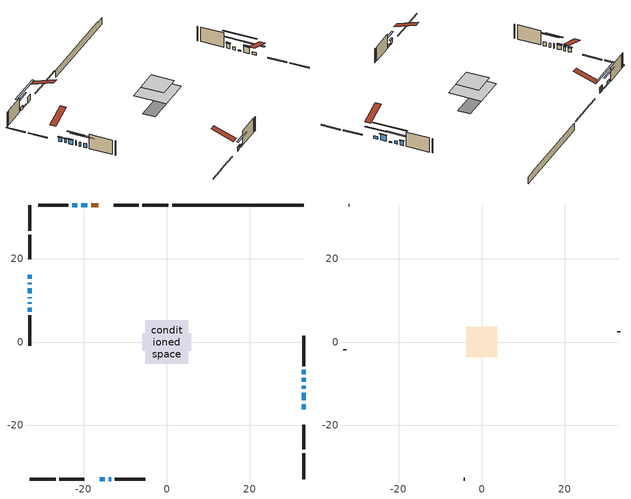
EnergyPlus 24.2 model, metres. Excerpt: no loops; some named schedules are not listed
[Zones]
conditioned space
 floor adiabatic (AdiabaticFloorConstruction): -5.2,-5.2 -5.2,5.2 5.2,5.2 5.2,-5.2 z3.29
 floor foundation (Slab1 construction): -5.87,-2.06 -5.87,2.06 5.87,2.06 5.87,-2.06 z-1.59
 wall outside (RimJoist1 construction): 0.37,33 -5.84,33 / -33,-33 -26.79,-33 / -33,33 -33,26.79 / 33,-33 33,-26.79 z0.85:1.15
 wall outside (RimJoist2 construction): -6.77,33 -12.72,33 / -25.86,-33 -19.91,-33 / -33,25.86 -33,19.91 / 33,-25.86 33,-19.91 z0.85:1.15
 wall outside (AdiabaticWallConstruction 1): -16.46,33 -18.18,33 z0.85:2.88
 wall outside (AdiabaticWallConstruction): 33,-16.17 33,-14.95 / -14.02,-33 -13.41,-33 z0.85:1.67; 33,-14.02 33,-12.19 z0.85:2.88; -16.17,-33 -14.95,-33 / -21.56,33 -22.78,33 z0.85:2.07; -33,16.17 -33,15.25 / -33,14.33 -33,13.87 / -33,9.63 -33,9.17 / -33,8.25 -33,7.33 z0.85:2.22; -33,12.94 -33,11.72 / 33,-7.73 33,-6.71 z0.85:2.37; 33,-11.26 33,-10.5 / -19.1,33 -20.63,33 z0.85:1.21; 33,-9.57 33,-8.66 z0.85:1.77; -33,10.79 -33,10.56 z0.85:2.48
 wall outside (Wall1 construction): -23.7,33 -30.97,33 / -12.48,-33 -5.22,-33 / -33,6.4 -33,-0.86 / 33,-5.78 33,1.48 z0.85:5.73
 wall foundation (FoundationWall1 construction): 1.3,33,-1.59 1.3,33,0.85 29.83,33,0.85 29.83,33,0.59 33,33,0.59 33,33,-1.59
 window (WindowConstruction): 33,-16.17 33,-14.95 z0.85:1.66
 window (WindowConstruction 8): 33,-14.02 33,-12.19 z0.85:2.88
 window (WindowConstruction 9): -16.17,-33 -14.95,-33 z0.85:2.07
 window (WindowConstruction 10): -33,16.17 -33,15.25 z0.85:2.22
 window (WindowConstruction 11): -33,14.32 -33,13.87 z0.85:2.22
 window (WindowConstruction 12): -33,12.94 -33,11.72 z0.85:2.37
 window (WindowConstruction 13): 33,-11.26 33,-10.5 z0.85:1.21
 window (WindowConstruction 14): -19.11,33 -20.63,33 z0.85:1.21
 window (WindowConstruction 1): 33,-9.57 33,-8.66 z0.85:1.76
 window (WindowConstruction 2): -21.56,33 -22.78,33 z0.85:2.07
 window (WindowConstruction 3): -14.02,-33 -13.41,-33 z0.85:1.66
 window (WindowConstruction 4): -33,10.79 -33,10.56 z0.85:2.47
 window (WindowConstruction 5): -33,9.63 -33,9.17 z0.85:2.22
 window (WindowConstruction 6): -33,8.25 -33,7.33 z0.85:2.22
 window (WindowConstruction 7): 33,-7.73 33,-6.71 z0.85:2.37
 door (Door): -16.46,33 -18.18,33 z0.85:2.88
 ceiling adiabatic (AdiabaticFloorConstruction): 5.2,-5.2 5.2,5.2 -5.2,5.2 -5.2,-5.2 z3.29
attic - vented
 floor to conditioned space (Floor1 construction Reversed): -3.68,-3.68 -3.68,3.68 3.68,3.68 3.68,-3.68 z5.73
 wall outside (Wall3 construction): -31.9,33 -32.07,33 / -4.29,-33 -4.12,-33 / -33,-1.79 -33,-1.96 / 33,2.41 33,2.58 z0.85:5.73
 roof outside (Roof1 construction): -15.53,33,5.73 -15.53,25.84,8.11 -13.64,25.84,8.11 -13.64,33,5.73; -17.1,-33,5.73 -17.1,-25.84,8.11 -18.98,-25.84,8.11 -18.98,-33,5.73; -33,17.1,5.73 -25.84,17.1,8.11 -25.84,18.98,8.11 -33,18.98,5.73; 33,-17.1,5.73 25.84,-17.1,8.11 25.84,-18.98,8.11 33,-18.98,5.73
shading: 33,-12.31 33,-18.81 33.41,-18.81 33.41,-12.31 z4.3; 33,-11.99 33,-14.22 33.41,-14.22 33.41,-11.99 z3.08; -14.75,-33 -16.37,-33 -16.37,-33.41 -14.75,-33.41 z2.27; -33,15.05 -33,16.37 -33.41,16.37 -33.41,15.05 z2.42; -33,13.67 -33,14.53 -33.41,14.53 -33.41,13.67 z2.42; -33,11.52 -33,13.14 -33.41,13.14 -33.41,11.52 z2.58; 33,-5.42 33,-16.34 33.41,-16.34 33.41,-5.42 z6.29; -25.71,33 -14.02,33 -14.02,33.41 -25.71,33.41 z6.29; 33,-6.02 33,-12.21 33.41,-12.21 33.41,-6.02 z4.4; -25.41,33 -18.92,33 -18.92,33.41 -25.41,33.41 z4.71; -10.77,-33 -16.66,-33 -16.66,-33.41 -10.77,-33.41 z4.3; -33,7.92 -33,13.43 -33.41,13.43 -33.41,7.92 z5.11; -33,6.54 -33,12.27 -33.41,12.27 -33.41,6.54 z4.86; -33,4.69 -33,10.89 -33.41,10.89 -33.41,4.69 z4.86; 33,-6.51 33,-7.93 33.41,-7.93 33.41,-6.51 z2.58
[Building]
Building 1: Terrain=Suburbs
[Site:Location]
Erieau AUT_ON: Latitude {deg}=42.25; Longitude {deg}=-81.9; Time Zone {hr}=-5; Elevation {m}=178; Keep Site Location Information=Yes
[Site:GroundTemperature:Shallow]
5.2292, 3.30147, 3.1471, 4.0619, 7.73432, 11.3896, 14.5586, 16.5661, 16.7366, 15.1039, 12.0157, 8.47254
[Site:WaterMainsTemperature]
Calculation Method=Schedule; Temperature Schedule=mains temperature schedule
[Material] Roughness=Rough; Thermal Absorptance=0.9
Name | Thickness {m} | Conductivity {W/m-K} | Density {kg/m3} | Specific Heat {J/kg-K} | Solar Absorptance | Visible Absorptance
asphalt or fiberglass shingles | 0.00635 | 0.162714 | 1121.4 | 1465.45 | 0.95 | 0.95
ceiling loosefill ins | 0.169333 | 0.0480833 | 16.02 | 1046.75 | 0.7 | 0.7
ceiling stud and cavity | 0.1397 | 0.0995447 | 65.682 | 1177.47 | 0.7 | 0.7
concrete 4.0 in. | 0.1016 | 1.803125 | 2242.8 | 837.4 | 0.7 | 0.7
concrete 8.0 in. | 0.2032 | 1.803125 | 2242.8 | 837.4 | 0.7 | 0.7
door material | 0.04445 | 0.053851 | 512.64 | 1214.23 | 0.7 | 0.7
exterior vertical ins | 0.00241454 | 0.029427 | 32.04 | 1214.23 | 0.7 | 0.7
floor covering | 0.0127 | 0.0433444 | 54.468 | 1339.84 | 0.6 | 0.6
floor rigid ins; wall rigid ins | 0.512978 | 0.029427 | 32.04 | 1214.23 | 0.7 | 0.7
floor stud and cavity | 0.1397 | 1.75129 | 37.0049 | 1207.88 | 0.7 | 0.7
furniture material conditioned space 1 | 0.1524 | 0.115458 | 640.8 | 1214.23 | 0.6 | 0.6
gypsum board | 0.0127 | 0.160291 | 801 | 837.4 | 0.6 | 0.6
gypsum board 1 | 0.0127 | 0.160291 | 801 | 837.4 | 0.7 | 0.7
osb sheathing 0.5 in. | 0.0127 | 0.115458 | 512.64 | 1214.23 | 0.7 | 0.7
osb sheathing 0.75 in. | 0.01905 | 0.115458 | 512.64 | 1214.23 | 0.7 | 0.7
osb sheathing 2.0 in. | 0.0508 | 0.115458 | 512.64 | 1214.23 | 0.7 | 0.7
rim joist stud and cavity | 0.0508 | 0.0451784 | 125.044 | 1163.47 | 0.6 | 0.6
rim joist stud and cavity 1 | 0.0508 | 0.0332151 | 125.044 | 1163.47 | 0.6 | 0.6
slab rigid ins | 0.00025908 | 0.029427 | 32.04 | 1214.23 | 0.7 | 0.7
wall stud and cavity | 0.1397 | 0.0989258 | 139.0536 | 1170.24 | 0.7 | 0.7
wall stud and cavity 1 | 0.0889 | 6.9971 | 50.32683 | 1063.81 | 0.6 | 0.6
wall stud and cavity 2 | 0.0889 | 0.380278 | 52.3479 | 1209.89 | 0.7 | 0.7
wall stud and cavity 3 | 0.0889 | 0.391764 | 83.0341 | 1211.67 | 0.7 | 0.7
wood siding | 0.0254 | 0.102417 | 544.68 | 1172.36 | 0.25 | 0.25
wood siding 1 | 0.00254 | 0.102417 | 544.68 | 1172.36 | 0.25 | 0.25
wood siding 2; wood siding 3; wood siding 4 | 0.0254 | 0.102417 | 544.68 | 1172.36 | 0.7 | 0.7
[WindowMaterial:SimpleGlazingSystem]
Name | U-Factor {W/m2-K} | Solar Heat Gain Coefficient
WindowMaterial | 2.983789 | 0.6
WindowMaterial 1 | 2.95029 | 0.64
WindowMaterial 2 | 2.92076 | 0.67
WindowMaterial 3 | 3.13085 | 0.48
WindowMaterial 4 | 2.99742 | 0.59
WindowMaterial 5 | 2.93155 | 0.66
WindowMaterial 6 | 2.921331 | 0.67
WindowMaterial 7 | 2.97584 | 0.59
WindowMaterial 8 | 2.91111 | 0.68
WindowMaterial 9 | 3.04227 | 0.53
[Construction]
AdiabaticFloorConstruction: floor stud and cavity, floor rigid ins, osb sheathing 0.75 in., floor covering
AdiabaticWallConstruction: wood siding 3, wall rigid ins, wall stud and cavity 2, gypsum board
AdiabaticWallConstruction 1: wood siding 4, wall rigid ins, wall stud and cavity 2, gypsum board
Door: door material
Floor1 construction Reversed: gypsum board, ceiling stud and cavity, ceiling loosefill ins
FoundationWall1 construction: concrete 8.0 in., gypsum board 1
furniture construction conditioned space 1: furniture material conditioned space 1
PartitionWallConstruction: gypsum board, wall stud and cavity 3, gypsum board
RimJoist1 construction: wood siding 2, osb sheathing 2.0 in., rim joist stud and cavity
RimJoist2 construction: wood siding 2, osb sheathing 2.0 in., rim joist stud and cavity 1
Roof1 construction: asphalt or fiberglass shingles
Slab1 construction: slab rigid ins, concrete 4.0 in.
Wall1 construction: wood siding, osb sheathing 0.5 in., wall stud and cavity, gypsum board
Wall3 construction: wood siding 1, wall stud and cavity 1
WindowConstruction; WindowConstruction 3: WindowMaterial
WindowConstruction 1: WindowMaterial 1
WindowConstruction 10; WindowConstruction 6: WindowMaterial 5
WindowConstruction 11; WindowConstruction 5: WindowMaterial 4
WindowConstruction 12: WindowMaterial 8
WindowConstruction 13; WindowConstruction 14: WindowMaterial 9
WindowConstruction 2; WindowConstruction 9: WindowMaterial 2
WindowConstruction 4: WindowMaterial 3
WindowConstruction 7: WindowMaterial 6
WindowConstruction 8: WindowMaterial 7
[Zone] Multiplier=1; Part of Total Floor Area=Yes
Name | Volume {m3}
attic - vented | 20.9432
conditioned space | 404.8
[Space]
Name | Zone | Volume {m3}
attic - vented 1 | attic - vented | 20.9432
conditioned space 1 | conditioned space | 404.8
[ZoneInfiltration:EffectiveLeakageArea]
infil attic - vented 1: Zone or Space=attic - vented 1; Schedule=Always On Discrete; Effective Air Leakage Area {cm2}=2594.4; Stack Coefficient=0.000505106; Wind Coefficient=1.51849e-05
[ZoneMixing]
whole house fan mix: Zone or Space=attic - vented; Schedule=Always On Continuous; Design Flow Rate Calculation Method=Flow/Zone; Design Flow Rate {m3/s}=0; Source Zone or Space=conditioned space
[SurfaceProperty:ExposedFoundationPerimeter]
Slab1: Exposed Perimeter Calculation Method=TotalExposedPerimeter; Total Exposed Perimeter {m}=31.699
[InternalMass] Zone or ZoneList=conditioned space; Space or SpaceList=conditioned space 1
Name | Construction | Surface Area {m2}
furniture mass conditioned space 1 | furniture construction conditioned space 1 | 62.5602
partition wall mass | PartitionWallConstruction | 156.4
[Lights]
interior lighting: Zone or ZoneList or Space or SpaceList=conditioned space 1; Schedule=interior lighting schedule; Design Level Calculation Method=LightingLevel; Lighting Level {W}=343.2; Return Air Fraction=0; Fraction Radiant=0.6; Fraction Visible=0.2; Fraction Replaceable=1
[People]
occupants: Zone or ZoneList or Space or SpaceList=conditioned space 1; Number of People Schedule=occupants schedule; Number of People Calculation Method=People; Number of People=3; Fraction Radiant=0.314171; Sensible Heat Fraction=0.56303; Activity Level Schedule=occupants activity schedule; Carbon Dioxide Generation Rate {m3/s-W}=0; Enable ASHRAE 55 Comfort Warnings=No; Mean Radiant Temperature Calculation Type=EnclosureAveraged
[ElectricEquipment] Zone or ZoneList or Space or SpaceList=conditioned space 1; Design Level Calculation Method=EquipmentLevel
Name | Schedule | Design Level {W} | Fraction Latent | Fraction Radiant | Fraction Lost
clothes dryer | clothes dryer schedule | 140.772 | 0.015 | 0.081 | 0.85
clothes washer | clothes washer schedule | 32.1985 | 0.03 | 0.162 | 0.7
cooking range | cooking range schedule | 215.147 | 0.08 | 0.432 | 0.2
dishwasher | dishwasher schedule | 66.8632 | 0.3 | 0.18 | 0.4
fridge | fridge schedule | 72.9452 | 0 | 0.6 | 0
mech vent house fan | mech vent house fan schedule | 0.95 | 0 | 0 | 1
mech vent house fan cfis | mech vent house fan cfis schedule | 0 | 0 | 0 | 0
misc plug loads | misc plug loads schedule | 494.7 | 0.045 | 0.513 | 0.1
whole house fan | Always On Discrete | 0 | 0 | 0 | 1
[OtherEquipment] Zone or ZoneList or Space or SpaceList=conditioned space 1; Design Level Calculation Method=EquipmentLevel
Name | Fuel Type | Schedule | Design Level {W} | Fraction Latent | Fraction Radiant | Fraction Lost
clothes dryer 1 | Electricity | clothes dryer schedule | 0 | 0.015 | 0.081 | 0.85
cooking range 1 | Electricity | cooking range schedule | 0 | 0.08 | 0.432 | 0.2
general water use latent | None | general water use schedule | 62.594 | 1 | 0 | 0
general water use sensible | None | general water use schedule | -61.6891 | 0 | 0.6 | 0
mech vent house fan latent load | None | Always On Discrete | 0 | 1 | 0 | 0
mech vent house fan sensible load | None | Always On Discrete | 0 | 0 | 0 | 0
water heater energy adjustment1 | NaturalGas | Always On Discrete | 0.01 | 0 | 0 | 1
[ZoneInfiltration:DesignFlowRate] Zone or ZoneList or Space or SpaceList=conditioned space 1; Schedule=Always On Discrete; Design Flow Rate Calculation Method=Flow/Zone; Design Flow Rate {m3/s}=0
infil flow; natural vent flow; whole house fan flow
[AvailabilityManager:Scheduled]
central ac and furnace airloop Availability Manager: Schedule=Always On Discrete
[Foundation:Kiva]
Foundation Kiva 1: Initial Indoor Air Temperature {C}=18; Wall Height Above Grade {m}=0.849996; Wall Depth Below Slab {m}=0.2032; Custom Block Material Name 1=exterior vertical ins; Custom Block Depth 1 {m}=2.43998; Custom Block X Position 1 {m}=0.2159; Custom Block Z Position 1 {m}=0
[Foundation:Kiva:Settings]
Soil Conductivity {W/m-K}=0.849921; Soil Density {kg/m3}=1842.3; Soil Specific Heat {J/kg-K}=418.7; Ground Solar Absorptivity=0.9; Ground Thermal Absorptivity=0.9; Ground Surface Roughness {m}=0.03; Far-Field Width {m}=40; Deep-Ground Boundary Condition=ZeroFlux; Deep-Ground Depth {m}=40; Minimum Cell Dimension {m}=0.2; Maximum Cell Growth Coefficient=3; Simulation Timestep=Timestep
[Exterior:Lights]
exterior lighting: Schedule=exterior lighting schedule; Design Level {W}=75.6
[EnergyManagementSystem:GlobalVariable]
central_ac_and_furnace_airloop_Fan_RTF
infil_program_Qfan
infil_program_Qinf
natural_vent_program_Qnv
natural_vent_program_Qwhf
[EnergyManagementSystem:Sensor]
Name | Output:Variable or Output:Meter Index Key | Output:Variable or Output:Meter
airflow_gain | infil flow | Infiltration Sensible Heat Gain Energy
airflow_gain_1 | natural vent flow | Infiltration Sensible Heat Gain Energy
airflow_gain_2 | whole house fan flow | Infiltration Sensible Heat Gain Energy
airflow_loss | infil flow | Infiltration Sensible Heat Loss Energy
airflow_loss_1 | natural vent flow | Infiltration Sensible Heat Loss Energy
airflow_loss_2 | whole house fan flow | Infiltration Sensible Heat Loss Energy
clg_load_cond |  | Cooling:EnergyTransfer:Zone:CONDITIONED SPACE
clg_sp_s; clg_sp_s_1 | cooling setpoint | Schedule Value
clothes_dryer_exhaust_0_sch_s | clothes dryer exhaust 0 schedule | Schedule Value
cool_season | cooling season schedule | Schedule Value
htg_load_cond |  | Heating:EnergyTransfer:Zone:CONDITIONED SPACE
htg_sp_s; htg_sp_s_1 | heating setpoint | Schedule Value
ig_ee_conv | clothes dryer | Electric Equipment Convective Heating Energy
ig_ee_conv_2 | cooking range | Electric Equipment Convective Heating Energy
ig_ee_conv_4 | fridge | Electric Equipment Convective Heating Energy
ig_ee_conv_5 | misc plug loads | Electric Equipment Convective Heating Energy
ig_ee_conv_6 | whole house fan | Electric Equipment Convective Heating Energy
ig_ee_rad | clothes dryer | Electric Equipment Radiant Heating Energy
ig_ee_rad_2 | cooking range | Electric Equipment Radiant Heating Energy
ig_ee_rad_4 | fridge | Electric Equipment Radiant Heating Energy
ig_ee_rad_5 | misc plug loads | Electric Equipment Radiant Heating Energy
ig_ee_rad_6 | whole house fan | Electric Equipment Radiant Heating Energy
ig_lgt_conv | interior lighting | Lights Convective Heating Energy
ig_lgt_rad | interior lighting | Lights Radiant Heating Energy
ig_lgt_vis | interior lighting | Lights Visible Radiation Heating Energy
ig_oe_conv | clothes dryer 1 | Other Equipment Convective Heating Energy
ig_oe_conv_1 | cooking range 1 | Other Equipment Convective Heating Energy
ig_oe_conv_2 | general water use latent | Other Equipment Convective Heating Energy
ig_oe_conv_3 | general water use sensible | Other Equipment Convective Heating Energy
ig_oe_conv_4 | water heater energy adjustment1 | Other Equipment Convective Heating Energy
ig_oe_rad | clothes dryer 1 | Other Equipment Radiant Heating Energy
ig_oe_rad_1 | cooking range 1 | Other Equipment Radiant Heating Energy
ig_oe_rad_2 | general water use latent | Other Equipment Radiant Heating Energy
ig_oe_rad_3 | general water use sensible | Other Equipment Radiant Heating Energy
ig_oe_rad_4 | water heater energy adjustment1 | Other Equipment Radiant Heating Energy
ig_ppl_conv | occupants | People Convective Heating Energy
ig_ppl_rad | occupants | People Radiant Heating Energy
im_conv | furniture mass conditioned space 1 | Surface Inside Face Convection Heat Gain Energy
im_conv_1 | partition wall mass | Surface Inside Face Convection Heat Gain Energy
im_ig | furniture mass conditioned space 1 | Surface Inside Face Internal Gains Radiation Heat Gain Energy
im_ig_1 | partition wall mass | Surface Inside Face Internal Gains Radiation Heat Gain Energy
im_lgt | furniture mass conditioned space 1 | Surface Inside Face Lights Radiation Heat Gain Energy
im_lgt_1 | partition wall mass | Surface Inside Face Lights Radiation Heat Gain Energy
im_sol | furniture mass conditioned space 1 | Surface Inside Face Solar Radiation Heat Gain Energy
im_sol_1 | partition wall mass | Surface Inside Face Solar Radiation Heat Gain Energy
im_surf | furniture mass conditioned space 1 | Surface Inside Face Net Surface Thermal Radiation Heat Gain Energy
im_surf_1 | partition wall mass | Surface Inside Face Net Surface Thermal Radiation Heat Gain Energy
mv_conv | mech vent house fan | Electric Equipment Convective Heating Energy
mv_conv_1 | mech vent house fan cfis | Electric Equipment Convective Heating Energy
mv_conv_2 | mech vent house fan latent load | Other Equipment Convective Heating Energy
mv_conv_3 | mech vent house fan sensible load | Other Equipment Convective Heating Energy
mv_rad | mech vent house fan | Electric Equipment Radiant Heating Energy
mv_rad_1 | mech vent house fan cfis | Electric Equipment Radiant Heating Energy
mv_rad_2 | mech vent house fan latent load | Other Equipment Radiant Heating Energy
mv_rad_3 | mech vent house fan sensible load | Other Equipment Radiant Heating Energy
natural_vent_s | natural vent schedule | Schedule Value
out_pb_s |  | Site Outdoor Air Barometric Pressure
out_wt_s |  | Site Outdoor Air Humidity Ratio
site_vw_s |  | Site Wind Speed
ss_back_out | Window1 | Surface Window Shortwave from Zone Back Out Window Heat Transfer Rate
ss_back_out_1 | Window10 | Surface Window Shortwave from Zone Back Out Window Heat Transfer Rate
ss_back_out_10 | Window5 | Surface Window Shortwave from Zone Back Out Window Heat Transfer Rate
ss_back_out_11 | Window6 | Surface Window Shortwave from Zone Back Out Window Heat Transfer Rate
ss_back_out_12 | Window7 | Surface Window Shortwave from Zone Back Out Window Heat Transfer Rate
ss_back_out_13 | Window8 | Surface Window Shortwave from Zone Back Out Window Heat Transfer Rate
ss_back_out_14 | Window9 | Surface Window Shortwave from Zone Back Out Window Heat Transfer Rate
ss_back_out_2 | Window11 | Surface Window Shortwave from Zone Back Out Window Heat Transfer Rate
ss_back_out_3 | Window12 | Surface Window Shortwave from Zone Back Out Window Heat Transfer Rate
ss_back_out_4 | Window13 | Surface Window Shortwave from Zone Back Out Window Heat Transfer Rate
ss_back_out_5 | Window14 | Surface Window Shortwave from Zone Back Out Window Heat Transfer Rate
ss_back_out_6 | Window15 | Surface Window Shortwave from Zone Back Out Window Heat Transfer Rate
ss_back_out_7 | Window16 | Surface Window Shortwave from Zone Back Out Window Heat Transfer Rate
ss_back_out_8 | Window3 | Surface Window Shortwave from Zone Back Out Window Heat Transfer Rate
ss_back_out_9 | Window4 | Surface Window Shortwave from Zone Back Out Window Heat Transfer Rate
ss_conv | Door1 | Surface Inside Face Convection Heat Gain Energy
ss_conv_1 | Window1 | Surface Inside Face Convection Heat Gain Energy
ss_conv_10 | Window4 | Surface Inside Face Convection Heat Gain Energy
ss_conv_11 | Window5 | Surface Inside Face Convection Heat Gain Energy
ss_conv_12 | Window6 | Surface Inside Face Convection Heat Gain Energy
ss_conv_13 | Window7 | Surface Inside Face Convection Heat Gain Energy
ss_conv_14 | Window8 | Surface Inside Face Convection Heat Gain Energy
ss_conv_15 | Window9 | Surface Inside Face Convection Heat Gain Energy
ss_conv_2 | Window10 | Surface Inside Face Convection Heat Gain Energy
ss_conv_3 | Window11 | Surface Inside Face Convection Heat Gain Energy
ss_conv_4 | Window12 | Surface Inside Face Convection Heat Gain Energy
ss_conv_5 | Window13 | Surface Inside Face Convection Heat Gain Energy
ss_conv_6 | Window14 | Surface Inside Face Convection Heat Gain Energy
ss_conv_7 | Window15 | Surface Inside Face Convection Heat Gain Energy
ss_conv_8 | Window16 | Surface Inside Face Convection Heat Gain Energy
ss_conv_9 | Window3 | Surface Inside Face Convection Heat Gain Energy
ss_ig | Door1 | Surface Inside Face Internal Gains Radiation Heat Gain Energy
ss_ig_1 | Window1 | Surface Inside Face Internal Gains Radiation Heat Gain Energy
ss_ig_10 | Window4 | Surface Inside Face Internal Gains Radiation Heat Gain Energy
ss_ig_11 | Window5 | Surface Inside Face Internal Gains Radiation Heat Gain Energy
ss_ig_12 | Window6 | Surface Inside Face Internal Gains Radiation Heat Gain Energy
ss_ig_13 | Window7 | Surface Inside Face Internal Gains Radiation Heat Gain Energy
ss_ig_14 | Window8 | Surface Inside Face Internal Gains Radiation Heat Gain Energy
ss_ig_15 | Window9 | Surface Inside Face Internal Gains Radiation Heat Gain Energy
ss_ig_2 | Window10 | Surface Inside Face Internal Gains Radiation Heat Gain Energy
ss_ig_3 | Window11 | Surface Inside Face Internal Gains Radiation Heat Gain Energy
ss_ig_4 | Window12 | Surface Inside Face Internal Gains Radiation Heat Gain Energy
ss_ig_5 | Window13 | Surface Inside Face Internal Gains Radiation Heat Gain Energy
ss_ig_6 | Window14 | Surface Inside Face Internal Gains Radiation Heat Gain Energy
ss_ig_7 | Window15 | Surface Inside Face Internal Gains Radiation Heat Gain Energy
ss_ig_8 | Window16 | Surface Inside Face Internal Gains Radiation Heat Gain Energy
ss_ig_9 | Window3 | Surface Inside Face Internal Gains Radiation Heat Gain Energy
ss_lgt | Door1 | Surface Inside Face Lights Radiation Heat Gain Energy
ss_sol | Door1 | Surface Inside Face Solar Radiation Heat Gain Energy
ss_surf | Door1 | Surface Inside Face Net Surface Thermal Radiation Heat Gain Energy
ss_surf_1 | Window1 | Surface Inside Face Net Surface Thermal Radiation Heat Gain Energy
ss_surf_10 | Window4 | Surface Inside Face Net Surface Thermal Radiation Heat Gain Energy
ss_surf_11 | Window5 | Surface Inside Face Net Surface Thermal Radiation Heat Gain Energy
ss_surf_12 | Window6 | Surface Inside Face Net Surface Thermal Radiation Heat Gain Energy
ss_surf_13 | Window7 | Surface Inside Face Net Surface Thermal Radiation Heat Gain Energy
ss_surf_14 | Window8 | Surface Inside Face Net Surface Thermal Radiation Heat Gain Energy
ss_surf_15 | Window9 | Surface Inside Face Net Surface Thermal Radiation Heat Gain Energy
ss_surf_2 | Window10 | Surface Inside Face Net Surface Thermal Radiation Heat Gain Energy
ss_surf_3 | Window11 | Surface Inside Face Net Surface Thermal Radiation Heat Gain Energy
ss_surf_4 | Window12 | Surface Inside Face Net Surface Thermal Radiation Heat Gain Energy
ss_surf_5 | Window13 | Surface Inside Face Net Surface Thermal Radiation Heat Gain Energy
ss_surf_6 | Window14 | Surface Inside Face Net Surface Thermal Radiation Heat Gain Energy
ss_surf_7 | Window15 | Surface Inside Face Net Surface Thermal Radiation Heat Gain Energy
ss_surf_8 | Window16 | Surface Inside Face Net Surface Thermal Radiation Heat Gain Energy
ss_surf_9 | Window3 | Surface Inside Face Net Surface Thermal Radiation Heat Gain Energy
ss_trans_in | Window1 | Surface Window Transmitted Solar Radiation Rate
ss_trans_in_1 | Window10 | Surface Window Transmitted Solar Radiation Rate
ss_trans_in_10 | Window5 | Surface Window Transmitted Solar Radiation Rate
ss_trans_in_11 | Window6 | Surface Window Transmitted Solar Radiation Rate
ss_trans_in_12 | Window7 | Surface Window Transmitted Solar Radiation Rate
ss_trans_in_13 | Window8 | Surface Window Transmitted Solar Radiation Rate
ss_trans_in_14 | Window9 | Surface Window Transmitted Solar Radiation Rate
ss_trans_in_2 | Window11 | Surface Window Transmitted Solar Radiation Rate
ss_trans_in_3 | Window12 | Surface Window Transmitted Solar Radiation Rate
ss_trans_in_4 | Window13 | Surface Window Transmitted Solar Radiation Rate
ss_trans_in_5 | Window14 | Surface Window Transmitted Solar Radiation Rate
ss_trans_in_6 | Window15 | Surface Window Transmitted Solar Radiation Rate
ss_trans_in_7 | Window16 | Surface Window Transmitted Solar Radiation Rate
ss_trans_in_8 | Window3 | Surface Window Transmitted Solar Radiation Rate
ss_trans_in_9 | Window4 | Surface Window Transmitted Solar Radiation Rate
ss_trans_out | Window1 | Surface Inside Face Initial Transmitted Diffuse Transmitted Out Window Solar Radiation Rate
ss_trans_out_1 | Window10 | Surface Inside Face Initial Transmitted Diffuse Transmitted Out Window Solar Radiation Rate
ss_trans_out_10 | Window5 | Surface Inside Face Initial Transmitted Diffuse Transmitted Out Window Solar Radiation Rate
ss_trans_out_11 | Window6 | Surface Inside Face Initial Transmitted Diffuse Transmitted Out Window Solar Radiation Rate
ss_trans_out_12 | Window7 | Surface Inside Face Initial Transmitted Diffuse Transmitted Out Window Solar Radiation Rate
ss_trans_out_13 | Window8 | Surface Inside Face Initial Transmitted Diffuse Transmitted Out Window Solar Radiation Rate
ss_trans_out_14 | Window9 | Surface Inside Face Initial Transmitted Diffuse Transmitted Out Window Solar Radiation Rate
ss_trans_out_2 | Window11 | Surface Inside Face Initial Transmitted Diffuse Transmitted Out Window Solar Radiation Rate
ss_trans_out_3 | Window12 | Surface Inside Face Initial Transmitted Diffuse Transmitted Out Window Solar Radiation Rate
ss_trans_out_4 | Window13 | Surface Inside Face Initial Transmitted Diffuse Transmitted Out Window Solar Radiation Rate
ss_trans_out_5 | Window14 | Surface Inside Face Initial Transmitted Diffuse Transmitted Out Window Solar Radiation Rate
ss_trans_out_6 | Window15 | Surface Inside Face Initial Transmitted Diffuse Transmitted Out Window Solar Radiation Rate
ss_trans_out_7 | Window16 | Surface Inside Face Initial Transmitted Diffuse Transmitted Out Window Solar Radiation Rate
ss_trans_out_8 | Window3 | Surface Inside Face Initial Transmitted Diffuse Transmitted Out Window Solar Radiation Rate
